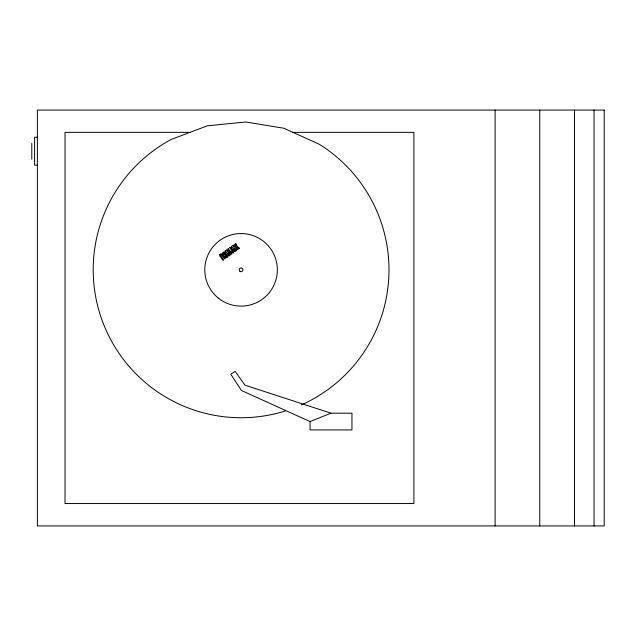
<?xml version="1.0" encoding="UTF-8"?>
<svg xmlns="http://www.w3.org/2000/svg" width="636" height="636" viewBox="0 0 636 636"><rect width="100%" height="100%" fill="white"/><g stroke="black" fill="none" stroke-linecap="round" stroke-linejoin="round"><path stroke-width="0.95" d="M228.101 254.583L229.254 253.748M235.4 249.312L234.247 250.147L234.112 248.755L235.352 249.24M310.082 421.557L331.014 413.185L351.947 413.185L351.947 429.928L310.082 429.928L310.082 421.557L241.426 390.496L230.749 374.135L235.248 371.416L244.86 385.138L331.014 413.185M190.029 132.344L65.031 132.344L65.031 503.545L413.901 503.545L413.901 132.344L292.95 132.344M37.381 137.265L34.59 137.265L34.59 165.153L37.381 165.153M229.206 253.677L227.966 253.184L228.054 254.511M594.048 110.068L594.048 525.932M574.491 110.068L574.491 525.932M539.773 110.068L539.773 525.932M495.11 110.068L495.11 525.932M31.8 143.299L31.8 159.119M301.13 405.021A147.926 147.926 0 0 0 319.073 144.157L283.887 128.249L245.782 121.993L207.352 125.809L171.227 139.443A147.926 147.926 0 0 0 285.27 410.999M223.594 253.144L225.565 256.395L226.909 256.777L223.896 252.595L223.594 253.144M228.245 248.517L228.078 249.757L230.963 253.756L231.679 254.281L231.901 253.589L231.186 252.595L233.515 252.961L233.714 251.776L230.828 247.778L229.596 247.547L232.72 251.88L230.391 251.498L228.245 248.517M219.857 254.567L219.69 255.815L222.568 259.806L223.3 260.323L223.522 259.639L220.461 255.402L221.201 254.631L224.611 258.852L225.343 258.852L222.195 254.01L220.962 253.772L219.857 254.567M222.799 253.08C222.664 255.33 225.573 259.202 227.839 257.055L224.691 252.206L223.403 252.015L222.799 253.08M225.279 250.664L225.096 251.912C227.29 259.703 234.35 254.591 227.664 250.059L226.432 249.829L229.715 254.376A0.835 0.835 0 0 1 229.485 254.909L228.555 255.211L225.279 250.664M231.417 246.235L231.242 247.484C233.436 255.275 240.495 250.163 233.81 245.623L232.577 245.401L235.853 249.948A0.835 0.835 0 0 1 235.63 250.481L234.7 250.775L231.417 246.235M237.983 249.201L237.769 249.884L237.053 249.352L236.33 246.903L234.517 245.703L234.088 244.311L235.956 245.591L235.336 243.413L236.505 244.232L237.085 246.363L239.2 247.825L239.454 248.668L237.419 247.619L237.983 249.201M604.2 110.068L37.381 110.068L37.381 525.932L604.2 525.932L604.2 110.068M240.138 271.445A1.86 1.86 0 0 0 242.928 269.839A1.86 1.86 0 0 0 240.138 268.225A1.86 1.86 0 0 0 240.138 271.445M218.275 298.069A36.284 36.284 0 0 0 276.914 275.468A36.284 36.284 0 0 0 228.014 235.98A36.284 36.284 0 0 0 218.275 298.069"/></g></svg>
